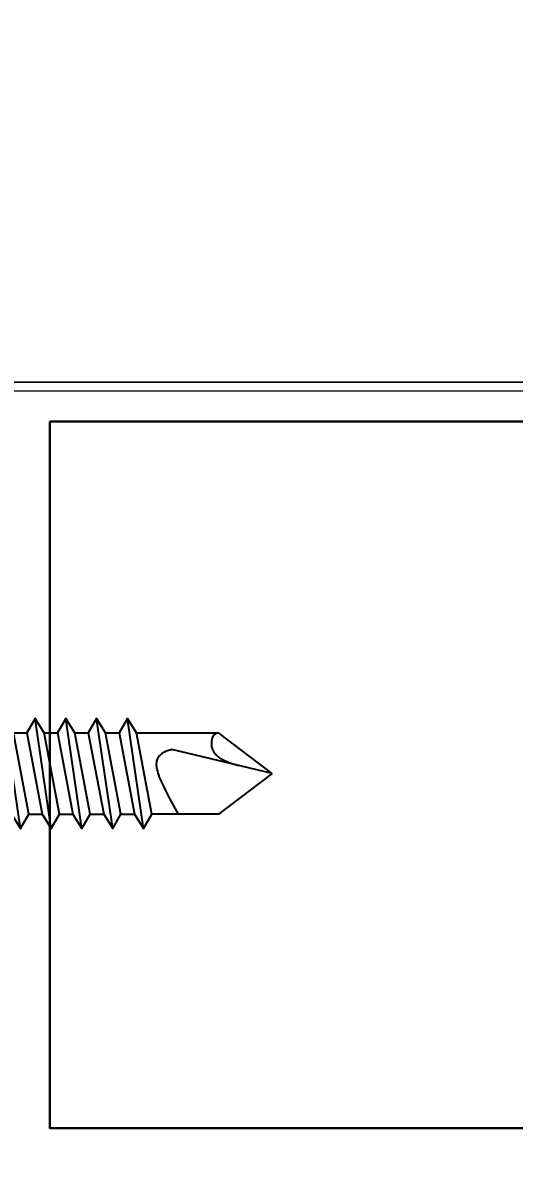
# Model space of a CAD drawing. Header units: millimetres. Extents: x -547695 to 905972, y -1055718 to 167349.
# Drawn here: x -514785 to -514649.6, y -1031251 to -1030939.4 of the extents above; entities that cross this region are included whole.
import ezdxf
from ezdxf import colors
from ezdxf.entities.mleader import LeaderData, LeaderLine
from ezdxf.math import Vec2, Vec3

# ---------------------------------------------------------------- set-up
doc = ezdxf.new("R2010")
doc.units = ezdxf.units.MM
for name, color, linetype, lineweight in [('A-SYMBOLS', 10, 'Continuous', 13), ('View-XTD-CT Cua$0$View-XĐL-CT Cửa$0$Hatch - Vietduc', 250, 'Continuous', 5), ('View-XTD-CT Cua$0$View-XĐL-CT Cửa$0$KT-NetThay', 7, 'Continuous', 18), ('View-XTD-CT Cua$0$View-XĐL-CT Cửa$0$Profile - Vietduc', 14, 'Continuous', 30), ('View-XTD-CT Cua$0$View-XĐL-CT Cửa$0$SHEETING 0.13', 6, 'Continuous', 13)]:
    doc.layers.add(name, color=color, linetype=linetype, lineweight=lineweight)
doc.layers.add('View-XTD-CT Cua$0$View-XĐL-CT Cửa$0$Screw', color=253, linetype='Continuous')
doc.styles.add('VTK_Arial', font='arial.ttf', dxfattribs={"width": 0.8})

# ---------------------------------------------------------------- blocks, each defined once
blk = doc.blocks.new('View-XTD-CT Cua$0$View-XĐL-CT Cửa$0$ph sd 4.2x25 (elev)')
at = {"layer": 'View-XTD-CT Cua$0$View-XĐL-CT Cửa$0$Screw'}
for q in [(22.952, 1.552), (21.169, 0.917)]:
    blk.add_line((25, 0), q, dxfattribs=at)
for points in [[(15.379, -2.1), (15.695, -1.552), (15.107, 1.552), (14.763, 2.1), (14.447, 1.552), (15.035, -1.552), (15.379, -2.1), (14.763, 2.1)], [(16.554, -2.1), (16.87, -1.552), (16.282, 1.552), (15.938, 2.1), (15.622, 1.552), (16.21, -1.552), (16.554, -2.1), (15.938, 2.1)], [(17.729, -2.1), (18.045, -1.552), (17.457, 1.552), (17.113, 2.1), (16.797, 1.552), (17.385, -1.552), (17.729, -2.1), (17.113, 2.1)], [(18.904, -2.1), (19.22, -1.552), (18.632, 1.552), (18.289, 2.1), (17.972, 1.552), (18.56, -1.552), (18.904, -2.1), (18.289, 2.1)], [(20.079, -2.1), (20.395, -1.552), (19.808, 1.552), (19.464, 2.1), (19.147, 1.552), (19.735, -1.552), (20.079, -2.1), (19.464, 2.1)], [(15.107, 1.552), (15.622, 1.552)], [(16.282, 1.552), (16.797, 1.552)], [(17.457, 1.552), (17.972, 1.552)], [(18.632, 1.552), (19.147, 1.552)], [(19.808, 1.552), (22.952, 1.552)], [(22.952, 1.552), (22.885, 1.541), (22.828, 1.516), (22.779, 1.478), (22.739, 1.427), (22.709, 1.366), (22.688, 1.293), (22.677, 1.212), (22.676, 1.122), (22.687, 1.024), (22.716, 0.921), (22.772, 0.815), (22.862, 0.707), (22.993, 0.6), (23.176, 0.496), (23.416, 0.397), (23.722, 0.306)], [(21.416, -1.552), (21.228, -1.209), (21.107, -0.985), (21.009, -0.799), (20.93, -0.645), (20.867, -0.516), (20.815, -0.407), (20.772, -0.31), (20.733, -0.22), (20.699, -0.135), (20.67, -0.056), (20.644, 0.018), (20.623, 0.087), (20.607, 0.152), (20.594, 0.212), (20.586, 0.269), (20.583, 0.323), (20.583, 0.373), (20.587, 0.42), (20.594, 0.464), (20.604, 0.505), (20.617, 0.543), (20.632, 0.578), (20.648, 0.61), (20.666, 0.64), (20.686, 0.668), (20.708, 0.693), (20.731, 0.717), (20.756, 0.739), (20.784, 0.76), (20.814, 0.781), (20.846, 0.801), (20.881, 0.822), (20.918, 0.841), (20.958, 0.86), (20.998, 0.877), (21.04, 0.892), (21.083, 0.903), (21.126, 0.912), (21.169, 0.917)], [(25, 0), (22.952, -1.552), (20.395, -1.552)], [(15.695, -1.552), (16.21, -1.552)], [(16.87, -1.552), (17.385, -1.552)], [(18.045, -1.552), (18.56, -1.552)], [(19.22, -1.552), (19.735, -1.552)]]:
    blk.add_lwpolyline(points, dxfattribs=at)
blk = doc.blocks.new('View-XTD-CT Cua$0$View-XĐL-CT Cửa$0$A$C77827696')
at = {"layer": 'View-XTD-CT Cua$0$View-XĐL-CT Cửa$0$Hatch - Vietduc'}
blk.add_lwpolyline([(-1956.15, 5709.13), (-1956.15, 5458.92), (-3154.06, 5458.92), (-3154.06, 5709.13)], close=True, dxfattribs=at)
at = {"layer": 'View-XTD-CT Cua$0$View-XĐL-CT Cửa$0$Profile - Vietduc'}
blk.add_lwpolyline([(-3071.56, 5451.42), (-3071.56, 5316.42), (-2786.56, 5316.42), (-2786.56, 5451.42)], close=True, dxfattribs=at)
at = {"layer": 'View-XTD-CT Cua$0$View-XĐL-CT Cửa$0$SHEETING 0.13'}
for p, q in [((-1905.79, 5457.23), (-3204.76, 5457.23)), ((-3203.07, 5458.92), (-1907.48, 5458.92))]:
    blk.add_line(p, q, dxfattribs=at)
blk.add_lwpolyline([(-3079.06, 5458.92), (-3079.06, 5308.92), (-2779.06, 5308.92), (-2779.06, 5458.92), (-3203.07, 5458.92), (-3203.07, 5488.28)], dxfattribs=at)
at = {"layer": 'View-XTD-CT Cua$0$View-XĐL-CT Cửa$0$Screw', "xscale": 4.999999999999999, "yscale": 4.999999999999999, "zscale": 4.999999999999999}
blk.add_blockref('View-XTD-CT Cua$0$View-XĐL-CT Cửa$0$ph sd 4.2x25 (elev)', (-3154.06, 5384.17), dxfattribs=at)

msp = doc.modelspace()

# ---------------------------------------------------------------- leaders
at = {"layer": 'A-SYMBOLS'}
ml = msp.add_multileader_mtext('Standard', dxfattribs=at)
ml.set_content('MOTOR', color=7, style='VTK_Arial')
ml.set_leader_properties()
ml.build(insert=Vec2(0, 0))
ml.multileader.update_dxf_attribs({"text_top_attachment_type": 0, "text_bottom_attachment_type": 0, "arrow_head_size": 80, "scale": 40})
ctx = ml.context
ctx.base_point, ctx.scale, ctx.char_height, ctx.arrow_head_size, ctx.landing_gap_size, ctx.plane_origin = Vec3(-523243.42, -1031154.62), 40, 100, 80, 80, Vec3(-525181.72, -1030978.27)
notes = []
notes.append((ctx, [(0, (1, 1, 0), (-523315.96, -1031154.62), (1, 0), 72.54, [(0, [(-523480.55, -1030945.2)], 256, [])])]))
ctx.mtext.insert, ctx.mtext.width, ctx.mtext.flow_direction = Vec3(-523163.42, -1031103.77), 760.1634, 5
for ctx, leaders in notes:
    for number, flags, end, landing, length, lines in leaders:
        leader = LeaderData()
        leader.index, (leader.has_last_leader_line, leader.has_dogleg_vector, leader.attachment_direction) = number, flags
        leader.last_leader_point, leader.dogleg_vector, leader.dogleg_length = Vec3(end), Vec3(landing), length
        for number, points, colour, breaks in lines:
            line = LeaderLine()
            line.index, line.vertices, line.color, line.breaks = number, Vec3.list(points), colors.encode_raw_color(colour), breaks
            leader.lines.append(line)
        ctx.leaders.append(leader)

# ---------------------------------------------------------------- next in the draw order: block references
at = {"layer": 'View-XTD-CT Cua$0$View-XĐL-CT Cửa$0$KT-NetThay', "xscale": 1.44, "yscale": 1.44, "zscale": 1.44}
msp.add_blockref('View-XTD-CT Cua$0$View-XĐL-CT Cửa$0$A$C77827696', (-510354.47, -1038899.17), dxfattribs=at)

doc.saveas('drawing.dxf')
